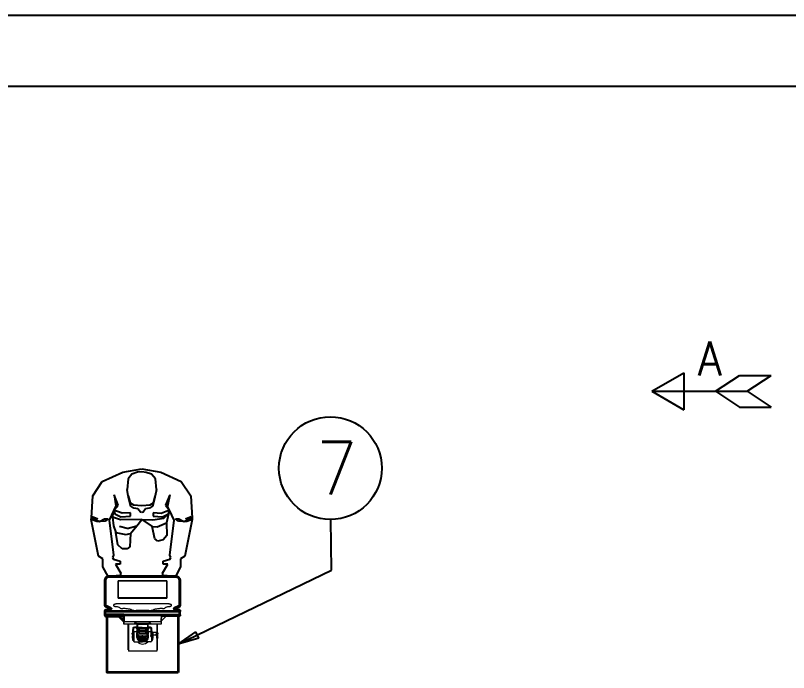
# Model space of a CAD drawing. Extents: x 28911 to 70911, y -59 to 29641.
# Drawn here: x 58914 to 64360, y 25013 to 29641 of the extents above; entities that cross this region are included whole.
import ezdxf
from ezdxf.lldxf.tags import DXFTag

# ---------------------------------------------------------------- set-up
doc = ezdxf.new("R2010")
doc.units = 0
doc.header["$LTSCALE"] = 300
doc.header["$MEASUREMENT"] = 0
for name, color, linetype, lineweight in [('20 CENTERLINE 0.05', 6, 'CENTER', 9), ('22 CONTINUA 0.18', 3, 'Continuous', 18), ('23 CONTINUA 0.35', 4, 'Continuous', 35)]:
    doc.layers.add(name, color=color, linetype=linetype, lineweight=lineweight)
for name, color, linetype in [('6', 3, 'Continuous'), ('CARTIGLIO', 7, 'Continuous'), ('CONTORNO', 3, 'Continuous'), ('QUOTE', 7, 'Continuous')]:
    doc.layers.add(name, color=color, linetype=linetype)
doc.styles.get("Standard").update_dxf_attribs({"font": 'STANDARD'})
tags = doc.linetypes.add('CENTER', pattern=[2, 1.25, -0.25, 0.25, -0.25]).pattern_tags.tags
tags[10:11] = [DXFTag(74, 4), DXFTag(75, 0), DXFTag(340, '0'), DXFTag(46, 1.0), DXFTag(50, 0.0), DXFTag(44, 0.0), DXFTag(45, 0.0)]
tags[8:9] = [DXFTag(74, 4), DXFTag(75, 0), DXFTag(340, '0'), DXFTag(46, 1.0), DXFTag(50, 0.0), DXFTag(44, 0.0), DXFTag(45, 0.0)]
tags[6:7] = [DXFTag(74, 4), DXFTag(75, 0), DXFTag(340, '0'), DXFTag(46, 1.0), DXFTag(50, 0.0), DXFTag(44, 0.0), DXFTag(45, 0.0)]
tags[4:5] = [DXFTag(74, 4), DXFTag(75, 0), DXFTag(340, '0'), DXFTag(46, 1.0), DXFTag(50, 0.0), DXFTag(44, 0.0), DXFTag(45, 0.0)]
doc.dimstyles.new('sc1a50_pollici', dxfattribs={"dimscale": 50, "dimtxt": 3, "dimasz": 3, "dimexe": 0, "dimexo": 0, "dimgap": 1, "dimtad": 1, "dimzin": 12, "dimdsep": 46, "dimtxsty": 'Standard', "dimblk": 'CLOSEDBLANK', "dimcen": 1, "dimclrd": 253, "dimclre": 253, "dimclrt": 2, "dimadec": 0, "dimazin": 3, "dimtfac": 1, "dimtmove": 0, "dimatfit": 1, "dimldrblk": 'CLOSEDBLANK', "dimfxl": 1, "dimtolj": 1, "dimtzin": 0, "dimarcsym": 0})

# ---------------------------------------------------------------- blocks, each defined once
blk = doc.blocks.new('A$C92742446')
at = {"layer": '20 CENTERLINE 0.05'}
for p, q in [((10, 0), (-10, 0)), ((0, 10), (0, -10))]:
    blk.add_line(p, q, dxfattribs=at)
at = {"layer": '22 CONTINUA 0.18'}
for p, q in [((-250, 250), (-250, -147.9)), ((250, 250), (-250, 250)), ((250, -147.9), (250, 250)), ((-102, 8.8), (-102, 90)), ((-102, 90), (-100, 90)), ((-100, 94), (-100, 100)), ((-100, 100), (100, 100)), ((-100, 7.3), (-100, 94)), ((100, 94), (100, 100)), ((100, -91.1), (100, 94)), ((102, 90), (100, 90)), ((102, 90), (102, -90)), ((-107.8, 5), (-107.8, 0.7)), ((-107.7, 5), (-107.7, 7.5)), ((-100.3, 8.8), (-106.8, 8.8)), ((-102, -2.4), (-102, 0.2)), ((-100, -7.5), (-100, 1.2)), ((-99.9, 6.6), (-99.9, 6.6)), ((-99.9, 6.6), (-99.9, 1.6)), ((-71.8, 1.3), (-69.2, 19.8)), ((-71.8, -1.3), (-71.8, 1.3)), ((-69.2, 19.8), (-69.2, 19.8)), ((-64.8, 28.8), (-61.8, 28.8)), ((-64.8, 28.3), (-64.8, 28.8)), ((-64.8, -9.9), (-64.8, 28.3)), ((-61.8, 28.8), (-61.8, 28.3)), ((-60.8, 28.8), (-61.8, 28.8)), ((-61.8, -9.9), (-61.8, 28.3)), ((-60.8, 1.3), (-61.8, 1.3)), ((-61.4, 28.8), (-60.8, 29)), ((-60.8, 31.8), (-60.8, 28.8)), ((-60.8, -3.7), (-60.8, 1.3)), ((-58.8, 33.8), (0, 33.8)), ((-40.5, -6.7), (-40.5, 4.3)), ((-39.5, 3.4), (-39.5, 2.6)), ((-39.5, 2.6), (-39.5, -6.2)), ((-39.5, 0.5), (-39.5, -7.9)), ((-19.5, 25.3), (19.5, 25.3)), ((19.5, 23.4), (-19.5, 23.4)), ((-19.5, 23.4), (-19.5, 23.4)), ((19.5, 22.2), (-19.5, 22.2)), ((-19.5, 22.2), (-19.5, 22.1)), ((19.5, 19.2), (-19.5, 19.2)), ((19.5, 13.7), (-19.5, 13.7)), ((19.5, 5.4), (-19.5, 5.4)), ((19, 9.3), (-19, 9.3)), ((58.8, 33.8), (0, 33.8)), ((19.5, 23.4), (19.5, 23.4)), ((19.5, 22.2), (19.5, 22.1)), ((39.5, 3.3), (39.5, 3.4)), ((39.5, 3.3), (39.5, -3.3)), ((39.5, 3.3), (39.5, -5.7)), ((39.5, 2.3), (39.5, 2.6)), ((39.5, 2.3), (39.5, 0.4)), ((39.5, -0.1), (39.5, 0.5)), ((40.5, 4.3), (40.5, -6.7)), ((60.8, 31.8), (60.8, 28.8)), ((60.8, 29.1), (61.4, 28.8)), ((61.8, 28.8), (60.8, 28.8)), ((61.8, 28.8), (64.8, 28.8)), ((61.8, 28.3), (61.8, 28.8)), ((61.8, -10.1), (61.8, 28.3)), ((64.8, 28.8), (64.8, 28.3)), ((64.8, -9.4), (64.8, 28.3)), ((69.2, 19.8), (71.9, 1.3)), ((71.9, 1.3), (71.9, -1.3)), ((-106.8, -21.5), (-106.8, -20.2)), ((-106.8, -29.2), (-106.8, -21.5)), ((-102.9, -19.7), (-106.3, -19.7)), ((-106.3, -29.7), (-100.6, -29.7)), ((-102, -90), (-102, -29.7)), ((-101.8, -29.7), (-101.7, -30.2)), ((-100, -91.1), (-100, -32.5)), ((-99, -32.9), (-91.3, -32.9)), ((-74, -16.7), (-95.3, -16.7)), ((-94.8, -17.6), (-94.2, -18.2)), ((-94.4, -18.1), (-94.6, -17.8)), ((-93.7, -19.1), (-94.4, -18.1)), ((-90.9, -32.7), (-74, -32.7)), ((-73.8, -16.9), (-73.8, -19.2)), ((-70, -18.2), (-73.8, -18.2)), ((-73.8, -19.2), (-73.8, -32.5)), ((-73.8, -31.2), (-70, -31.2)), ((-69.2, -19.8), (-71.8, -1.3)), ((-69.8, -18.4), (-69.8, -20.3)), ((-65.8, -19.7), (-69.8, -19.7)), ((-69.8, -20.3), (-69.8, -31)), ((-69.8, -29.7), (-65.8, -29.7)), ((-64.8, -4.7), (-65.8, -4.7)), ((-65.8, -4.7), (-65.8, -24.7)), ((-65.8, -24.7), (-65.8, -29.4)), ((-65.8, -29.4), (-65.8, -44.7)), ((-65.8, -44.7), (-64.8, -44.7)), ((-64.8, -44.7), (-64.8, -29.4)), ((-64.8, -44.7), (-61.8, -44.7)), ((-61.8, -3.7), (-60.8, -3.7)), ((-58.8, -4.7), (-61.8, -4.7)), ((-61.8, -52.7), (-61.8, -11.1)), ((-61.8, -54), (-61.8, -52.7)), ((-61.8, -64.1), (-61.8, -54)), ((-58.8, -4.7), (-58.8, -11.1)), ((-58.8, -52.7), (-58.8, -11.1)), ((-58.8, -36.2), (-39.5, -36.2)), ((-58.8, -52.7), (-58.8, -54)), ((-58.8, -64.1), (-58.8, -54)), ((-39.5, -3.3), (-39.5, -10.8)), ((-39.5, -11.6), (-39.5, -4.1)), ((-39.5, -6.3), (-39.5, -6.2)), ((-39.5, -8.5), (-39.5, -7.9)), ((-39.5, -9.8), (-39.3, -8)), ((-39.5, -9.8), (-39.5, -8.8)), ((-39.5, -8.8), (-39.5, -15)), ((-39.5, -16.1), (-39.5, -9.8)), ((-39.5, -11.6), (-39.5, -10.8)), ((-39.5, -16.1), (-39.5, -15)), ((-39.5, -15.9), (-39.5, -20.6)), ((-39.5, -21.9), (-39.5, -20.6)), ((-39.5, -24.1), (-39.5, -27.4)), ((-39.5, -28.8), (-39.5, -25.4)), ((-39.5, -28.8), (-39.5, -27.4)), ((-39.5, -34.4), (-39.5, -32.9)), ((-39.5, -32.9), (-39.5, -35.2)), ((-39.5, -36.6), (-39.5, -34.4)), ((-39.5, -36.6), (-39.5, -35.2)), ((-39.5, -42.1), (-39.5, -43.5)), ((-39.5, -45), (-39.5, -43.5)), ((-39.5, -53), (-39.5, -51.5)), ((-39.5, -51.5), (-39.5, -52.2)), ((-39.5, -53.7), (-39.5, -52.2)), ((-35, -48), (-35, -49.7)), ((19.5, -4.9), (-19.5, -4.9)), ((19.5, -15.9), (-19.5, -15.9)), ((19.5, -27.1), (-19.5, -27.1)), ((19.5, -38.1), (-19.5, -38.1)), ((19.5, -49), (-19.5, -49)), ((35, -28), (35, -29.1)), ((39.5, -0.1), (39.5, -3.3)), ((39.5, -4.1), (39.5, -3.3)), ((39.5, -4.1), (39.5, -8.8)), ((39.5, -9.8), (39.5, -8.8)), ((39.5, -9.8), (39.5, -15.9)), ((39.5, -17.1), (39.5, -15.9)), ((39.5, -17.1), (39.5, -21.9)), ((39.5, -25.4), (39.5, -24.1)), ((39.5, -25.4), (39.5, -28.8)), ((39.5, -34.4), (39.5, -32.9)), ((39.5, -34.4), (39.5, -36.6)), ((39.5, -36.2), (59.3, -36.2)), ((39.5, -43.6), (39.5, -42.1)), ((39.5, -43.6), (39.5, -45)), ((39.5, -53), (39.5, -51.5)), ((39.5, -53), (39.5, -53.7)), ((59.3, -36.2), (60.8, -36.3)), ((61.8, -44.7), (61.8, -10.1)), ((61.8, -44.7), (64.7, -44.7)), ((64.8, -9.4), (64.7, -9.4)), ((64.7, -9.4), (64.7, -10.5)), ((64.7, -10.5), (67.7, -10.5)), ((64.7, -10.5), (64.7, -52.7)), ((64.7, -54), (64.7, -52.7)), ((64.7, -64.1), (64.7, -54)), ((67.7, -5.8), (64.8, -5.8)), ((67.7, -5.8), (67.7, -5.9)), ((67.7, -5.9), (67.7, -10.5)), ((67.7, -10.5), (67.7, -52.7)), ((68.1, -17.7), (67.7, -17.7)), ((67.7, -31.7), (68.1, -31.7)), ((67.7, -52.7), (67.7, -54)), ((67.7, -64.1), (67.7, -54)), ((68.1, -17.7), (68.1, -19.5)), ((68.1, -19.5), (68.1, -29.4)), ((68.1, -29.4), (68.1, -31.7)), ((71.9, -1.3), (69.4, -18.5)), ((72.1, -21.2), (72.1, -27)), ((72.1, -27), (72.1, -28.2)), ((-132.5, -156.1), (-131.2, -108.1)), ((-131.2, -108.1), (-130.9, -95.9)), ((-130.8, -91.1), (-36.7, -91.1)), ((-126.2, -108.1), (126.2, -108.1)), ((-102, -90), (-100, -90)), ((-60, -96.1), (-60, -93.1)), ((-60, -93.1), (60, -93.1)), ((-58, -96.1), (-60, -96.1)), ((-58, -96.1), (-46.4, -96.1)), ((-57.8, -65.1), (-55.8, -65.1)), ((-57.8, -68.1), (-57.8, -65.1)), ((-57.8, -65.1), (-57.8, -68.1)), ((-55.8, -68.1), (-57.8, -68.1)), ((-57, -71.1), (-57, -68.1)), ((-54, -71.1), (-57, -71.1)), ((3, -65.1), (-55.8, -65.1)), ((3, -68.1), (-55.8, -68.1)), ((-37.5, -71.1), (-54, -71.1)), ((-53.6, -96.1), (-54, -108.1)), ((-46, -108.1), (-46.4, -96.1)), ((-43.9, -96.1), (-46.4, -96.1)), ((-43.9, -96.1), (-21.1, -96.1)), ((-40.5, -62.2), (-40.5, -64.1)), ((-39.5, -59.6), (-39.5, -61.1)), ((-39.5, -62.1), (-33.4, -62.1)), ((-38.5, -58.6), (-19.5, -58.6)), ((-37, -89.6), (-37, -71.6)), ((-34, -89.6), (-34, -71.6)), ((-27.5, -90.1), (-33.5, -90.1)), ((-27.5, -93.1), (-27.5, -90.1)), ((-27.5, -90.1), (27.5, -90.1)), ((-18.6, -96.1), (-21.1, -96.1)), ((-19.5, -58.6), (19.5, -58.6)), ((-19.5, -62), (19.5, -62)), ((-18.6, -96.1), (18.6, -96.1)), ((3, -65.1), (61.7, -65.1)), ((3, -68.1), (61.7, -68.1)), ((21.1, -96.1), (18.6, -96.1)), ((19.5, -58.6), (38.5, -58.6)), ((21.1, -96.1), (43.9, -96.1)), ((27.5, -90.1), (27.5, -93.1)), ((33.7, -90.1), (27.5, -90.1)), ((33.8, -62.1), (39.5, -62.1)), ((34, -71.6), (34, -89.8)), ((34.7, -55.7), (35, -55.6)), ((34.9, -55.6), (35, -55.6)), ((35, -56.4), (35.1, -56.2)), ((36.7, -91.1), (130.8, -91.1)), ((37, -71.6), (37, -89.8)), ((54, -71.1), (37.5, -71.1)), ((39.5, -59.6), (39.5, -61.1)), ((40.5, -62.2), (40.5, -64.1)), ((46.4, -96.1), (43.9, -96.1)), ((46.4, -96.1), (46, -108.1)), ((46.4, -96.1), (58, -96.1)), ((54, -108.1), (53.6, -96.1)), ((57, -71.1), (54, -71.1)), ((57, -68.1), (57, -71.1)), ((60, -96.1), (58, -96.1)), ((60, -93.1), (60, -96.1)), ((61.7, -65.1), (63.7, -65.1)), ((63.7, -68.1), (61.7, -68.1)), ((63.7, -65.1), (63.7, -68.1)), ((102, -90), (100, -90)), ((130.9, -95.9), (131.2, -108.1)), ((131.2, -96.8), (132.4, -143.1)), ((132.4, -143.2), (131.2, -96.9)), ((131.2, -108.1), (132.5, -156.1)), ((-263.6, -180.9), (-263.6, -156.6)), ((-263.2, -156.1), (-263.2, -152.9)), ((-263.2, -153.1), (-263.2, -156.1)), ((-263.1, -156.1), (-256.9, -156.1)), ((-136.9, -147.9), (-258.2, -147.9)), ((-258.2, -148.1), (-136.9, -148.1)), ((-256.9, -156.1), (256.9, -156.1)), ((-131.3, -111.4), (-167.3, -147.9)), ((167.8, -147.9), (131.5, -111.1)), ((137.4, -147.9), (258.6, -147.9)), ((258.6, -148.1), (137.4, -148.1)), ((256.9, -156.1), (263.1, -156.1)), ((263.6, -153.1), (263.6, -152.9)), ((263.6, -153.1), (263.6, -176)), ((263.6, -156.6), (263.6, -180.9)), ((-256.9, -181.1), (-263.4, -181.1)), ((-263.2, -181.1), (-263.2, -181.5)), ((-263.2, -183), (-263.2, -181.1)), ((-263.2, -181.5), (-263.2, -187.7)), ((-263.2, -183), (-263.2, -187.7)), ((-259.9, -188.5), (-233, -193)), ((256.9, -181.1), (-256.9, -181.1)), ((-225.7, -198.6), (-249.7, -209.5)), ((-225.7, -203.3), (-249.7, -214.2)), ((-44.8, -187.9), (45.2, -187.9)), ((226.2, -198.6), (250.1, -209.5)), ((226.2, -203.3), (250.1, -214.2)), ((260.4, -188.5), (233.5, -193)), ((263.4, -181.1), (256.9, -181.1)), ((263.6, -181.5), (263.6, -187.7)), ((-263.2, -219.3), (-263.2, -224)), ((-263.2, -238.4), (-263.2, -219.3)), ((-263.2, -224), (-263.2, -243.1)), ((-263.2, -397), (-263.2, -242.5)), ((-263.2, -243.8), (-263.2, -243.1)), ((-263.2, -243.8), (-263.2, -398.3)), ((-174.8, -233.5), (175.2, -233.5)), ((-174.8, -234), (175.2, -234)), ((263.6, -219.3), (263.6, -224)), ((263.6, -224), (263.6, -243.1)), ((263.6, -243.8), (263.6, -243.1)), ((263.6, -243.8), (263.6, -398.3)), ((172.2, -274.7), (-171.8, -274.7)), ((-171.8, -274.7), (-171.8, -396.4)), ((-171.3, -394.5), (-171.3, -274.7)), ((-171.3, -274.7), (-171.3, -275.4)), ((-171.3, -275.4), (171.7, -275.4)), ((-171.3, -396.1), (-171.3, -275.4)), ((171.7, -274.7), (171.7, -275.4)), ((171.7, -275.4), (171.7, -396.1)), ((172.2, -396.4), (172.2, -274.7)), ((172.2, -395.1), (172.2, -274.7)), ((-263.2, -398.3), (-263.2, -397)), ((-233.2, -427.3), (233.6, -427.3)), ((-171.8, -395.1), (-171.3, -395.1)), ((-171.8, -396.4), (172.2, -396.4)), ((-171.3, -394.5), (-171.3, -396.1)), ((171.7, -396.1), (-171.3, -396.1)), ((171.7, -395.1), (172.2, -395.1)), ((172.2, -395.1), (172.2, -396.4))]:
    blk.add_line(p, q, dxfattribs=at)
for points in [[(-106.7, 8.8), (-107.2, 8.8)], [(-100, 7.2), (-100, 7.2)], [(-100, 1.2), (-100, 1.2), (-99.9, 6.6), (-99.9, 6.6)], [(-100, 1), (-100, -7.3)], [(64.8, 4), (64.8, 4.2)], [(-90.7, -32.7), (-90.9, -32.7), (-99, -32.9)], [(-99, -32.9), (-91.3, -32.9), (-91.1, -32.9)], [(-94.4, -18.1), (-94.4, -18.1), (-94.7, -17.8)], [(-39.6, -36.2), (-39.5, -36.2), (-39.5, -35.2), (-39.5, -32.9)], [(-39.4, -2.3), (-39.3, -1.7), (-39.5, -4.1), (-39.5, -8)], [(-39.5, -8.8), (-39.5, -7.9), (-39.5, -3.3), (-39.5, -2.2)], [(-39.5, -8.8), (-39.5, -9.8), (-39.5, -9.8), (-39.5, -8.8)], [(-39.5, -15.9), (-39.5, -14.9)], [(-39.5, -23.8), (-39.5, -24.1)], [(-39.5, -32.9), (-39.5, -34.4), (-39.5, -36.6)], [(-39.5, -45), (-39.5, -43.5), (-39.5, -42.1)], [(-39.5, -53.7), (-39.5, -51.5)], [(-38.2, -50.2), (-36.8, -49.9), (-35, -49.6), (-35, -47.7), (-36.6, -47.3)], [(35, -29.1), (35, -29)], [(35.5, -47.6), (35, -47.7)], [(35, -47.7), (35.5, -47.6)], [(38.4, -50.2), (37.7, -50.1), (38.6, -50.4)], [(39.5, -3.3), (39.5, -3.3)], [(39.5, -3.3), (39.5, -3.3)], [(39.5, -8.8), (39.5, -8.8)], [(39.5, -15.9), (39.5, -15.9)], [(39.5, -36.6), (39.5, -36.2), (59.3, -36.2), (60.8, -36.3)], [(-167.3, -147.9), (-131.3, -111.4), (-131.2, -108.1), (-130.9, -95.9)], [(131.5, -108.1), (131.5, -111.1), (131.5, -111.1), (131.5, -108.1)]]:
    blk.add_lwpolyline(points, dxfattribs=at)
at = {"layer": '22 CONTINUA 0.18', "flags": 128}
for points in [[(-100.6, 0.8), (-100.6, 0.8), (-100.6, 0.7), (-100.5, 0.7), (-100.5, 0.7), (-100.5, 0.7), (-100.5, 0.8), (-100.5, 0.8)], [(-39.5, -4.1), (-39.3, -1.7), (-38.9, 0)], [(38.9, 0.1), (39.3, -1.7), (39.5, -4.1)], [(-101.6, -30.4), (-101.6, -30.3), (-101.7, -30.2)], [(-19.5, -52.5), (-22.2, -52.5), (-24.9, -52.5), (-27.4, -52.6), (-29.8, -52.7), (-31.9, -52.9), (-33.9, -53), (-35.5, -53.2), (-36.8, -53.4), (-37.7, -53.6), (-38, -53.7)], [(-37.9, -50.1), (-37.7, -50.1), (-36.8, -49.9), (-35.5, -49.7), (-33.9, -49.5), (-31.9, -49.4), (-29.8, -49.2), (-27.4, -49.1), (-24.9, -49.1), (-22.2, -49), (-19.5, -49)], [(-19.5, -41.6), (-22.2, -41.6), (-24.9, -41.7), (-27.4, -41.9), (-29.8, -42.1), (-31.9, -42.3), (-33.9, -42.6), (-35.5, -43), (-36.8, -43.3), (-37.6, -43.7)], [(-36, -47.5), (-35.5, -47.6), (-35.1, -47.7)], [(37.4, -43.6), (36.8, -43.3), (35.5, -43), (33.9, -42.6), (31.9, -42.3), (29.8, -42.1), (27.4, -41.9), (24.9, -41.7), (22.2, -41.6), (19.5, -41.6)], [(19.5, -49), (22.2, -49), (24.9, -49.1), (27.4, -49.1), (29.8, -49.2), (31.9, -49.4), (33.9, -49.5), (35.5, -49.7), (36.8, -49.9), (37.7, -50.1), (38.1, -50.2)], [(38.3, -53.8), (37.7, -53.6), (36.8, -53.4), (35.5, -53.2), (33.9, -53), (31.9, -52.9), (29.8, -52.7), (27.4, -52.6), (24.9, -52.5), (22.2, -52.5), (19.5, -52.5)], [(35, -47.7), (35.5, -47.6), (36.4, -47.4)], [(39.1, -7.1), (39.3, -7.9), (39.5, -9.8)], [(131, -95.6), (131, -95.9), (131.2, -96.8)], [(131, -95.7), (131, -96), (131.2, -96.9)], [(-233, -193), (-230.6, -193.5), (-228.5, -194.1), (-226.6, -194.7), (-225, -195.5), (-223.7, -196.3), (-222.7, -197.1), (-222, -198), (-221.8, -198.9), (-221.9, -199.9), (-222.3, -200.8), (-223.1, -201.7), (-224.3, -202.5), (-225.7, -203.3)], [(-187.1, -214.4), (-189.9, -214.9), (-192.7, -215.5), (-195.2, -216.2), (-197.4, -217.1), (-199.4, -217.9), (-201.1, -218.9), (-202.5, -219.9), (-203.6, -220.9), (-204.3, -222), (-204.7, -223.1), (-204.7, -224.3), (-204.4, -225.4), (-203.7, -226.5), (-202.7, -227.5), (-201.3, -228.5), (-199.7, -229.5), (-197.7, -230.4), (-195.5, -231.2), (-193, -231.9), (-190.3, -232.5), (-187.4, -233.1), (-184.4, -233.5), (-181.2, -233.8), (-178, -234), (-174.8, -234)], [(-187.1, -214.4), (-182.8, -213.7), (-178.8, -212.9), (-174.9, -211.9), (-171.3, -210.9), (-167.9, -209.8), (-164.8, -208.5), (-162, -207.2), (-159.5, -205.9), (-157.4, -204.4)], [(-139.3, -200.5), (-142.1, -200.6), (-144.8, -200.8), (-147.5, -201.1), (-150, -201.6), (-152.2, -202.1), (-154.3, -202.8), (-156, -203.6), (-157.4, -204.4)], [(-139.3, -200.5), (-133.4, -200.4), (-127.5, -200.3), (-121.6, -199.9), (-115.9, -199.5), (-110.2, -199), (-104.6, -198.3), (-99.2, -197.5), (-93.9, -196.6), (-88.8, -195.6), (-83.9, -194.4), (-79.2, -193.2), (-74.8, -191.9)], [(75.2, -191.9), (79.7, -193.2), (84.4, -194.4), (89.3, -195.6), (94.4, -196.6), (99.7, -197.5), (105.1, -198.3), (110.7, -199), (116.3, -199.5), (122.1, -199.9), (128, -200.3), (133.8, -200.4), (139.7, -200.5)], [(157.8, -204.4), (156.4, -203.6), (154.7, -202.8), (152.7, -202.1), (150.5, -201.6), (148, -201.1), (145.3, -200.8), (142.6, -200.6), (139.7, -200.5)], [(157.8, -204.4), (160, -205.9), (162.5, -207.2), (165.3, -208.5), (168.4, -209.8), (171.8, -210.9), (175.4, -211.9), (179.3, -212.9), (183.3, -213.7), (187.5, -214.4)], [(175.2, -234), (178.5, -234), (181.7, -233.8), (184.9, -233.5), (187.9, -233.1), (190.8, -232.5), (193.5, -231.9), (195.9, -231.2), (198.2, -230.4), (200.1, -229.5), (201.8, -228.5), (203.2, -227.5), (204.2, -226.5), (204.9, -225.4), (205.2, -224.3), (205.2, -223.1), (204.8, -222), (204.1, -220.9), (203, -219.9), (201.6, -218.9), (199.9, -217.9), (197.9, -217.1), (195.7, -216.2), (193.1, -215.5), (190.4, -214.9), (187.5, -214.4)], [(233.5, -193), (231.1, -193.5), (229, -194.1), (227.1, -194.7), (225.5, -195.5), (224.1, -196.3), (223.2, -197.1), (222.5, -198), (222.2, -198.9), (222.3, -199.9), (222.8, -200.8), (223.6, -201.7), (224.7, -202.5), (226.2, -203.3)], [(263.6, -176), (263.6, -176.9), (263.6, -177.8), (263.6, -178.6), (263.6, -179.4), (263.6, -180.1), (263.6, -180.7), (263.6, -181.2), (263.6, -181.5)], [(-263.2, -242.5), (-263.2, -241.8), (-263.2, -241.1), (-263.2, -240.5), (-263.2, -240), (-263.2, -239.5), (-263.2, -239), (-263.2, -238.7), (-263.2, -238.4)], [(-204.8, -223.5), (-204.7, -223.7), (-204.4, -224.8), (-203.7, -225.9), (-202.7, -227), (-201.3, -228), (-199.7, -228.9), (-197.7, -229.8), (-195.5, -230.6), (-193, -231.4), (-190.3, -232), (-187.4, -232.5), (-184.4, -232.9), (-181.2, -233.2), (-178, -233.4), (-174.8, -233.5)], [(175.2, -233.5), (178.5, -233.4), (181.7, -233.2), (184.9, -232.9), (187.9, -232.5), (190.8, -232), (193.5, -231.4), (195.9, -230.6), (198.2, -229.8), (200.1, -228.9), (201.8, -228), (203.2, -227), (204.2, -225.9), (204.9, -224.8), (205.2, -223.7), (205.2, -223.5)]]:
    blk.add_lwpolyline(points, dxfattribs=at)
at = {"layer": '22 CONTINUA 0.18'}
for points in [[(-99.9, 6.7, -0.066959), (-99.9, 6.6), (-99.9, 1)], [(-25.1, 18.3, 0.339167), (-39.5, 0.5), (-39.5, -0.1, -0.337996), (-25.1, 17.8)], [(25.2, 17.8, -0.338206), (39.5, -0.1), (39.5, 0.5, 0.337021), (25.1, 18.4)], [(-102.9, -19.7), (-106.8, -19.7), (-106.8, -20.2, -0.414214), (-106.3, -19.7), (-102.7, -19.7)], [(-36.7, -39.8, -0.06047), (-20, -38.1), (20, -38.1, -0.062335), (36.6, -39.8)], [(-131.2, -108.1), (-132.5, -156.1), (256.9, -156.1), (263.6, -156.1), (263.6, -156.6, 0.414214), (263.1, -156.1), (256.9, -156.1), (-256.9, -156.1), (-263.1, -156.1, 0.414214), (-263.6, -156.6), (-263.6, -180.9), (-263.5, -181.1, -0.307883), (-263.6, -180.9), (-263.6, -156.1), (-263.2, -156.1), (-263.2, -152.9, -0.414214), (-258.2, -147.9), (-167.3, -147.9)], [(-38.5, -62.1, -0.419432), (-39.5, -61.1), (-39.5, -59.6, -0.414218), (-38.5, -58.6), (-35, -58.6)], [(-35, -56.8, 0.158021), (-35.4, -55.6, -0.017192), (-37.2, -55.3)], [(35, -58.6), (38.5, -58.6, -0.414209), (39.5, -59.6), (39.5, -61.1, -0.414218), (38.5, -62.1), (33.8, -62.1)], [(34.9, -55.6), (34.9, -55.6), (35.5, -55.4, 0.189112), (35, -56.8)], [(38.5, -62.1, 0.417226), (39.5, -61.1), (39.5, -59.6, 0.414209), (38.5, -58.6), (35, -58.6)]]:
    blk.add_lwpolyline(points, format="xyb", dxfattribs=at)
blk.add_lwpolyline([(-34, -89.6, 0.414207), (-33.5, -90.1), (-27.5, -90.1), (27.5, -90.1), (34, -90.1), (34, -89.8, -0.414214), (33.7, -90.1), (27.5, -90.1), (-27.5, -90.1), (-34, -90.1)], format="xyb", close=True, dxfattribs=at)
for centre, radius, start, end in [((-100.3, 8.2), 0.152, 1.4905, 29.0195), ((-100, 6.6), 0.149, 1.4155, 29.1691), ((-58.8, 31.8), 2, 90, 180), ((-19.5, 4.3), 21, 90, 180), ((-19.5, 3.4), 20, 89.867, 179.8896), ((-19.5, 3.3), 20, 89.8901, 179.8665), ((-19.7, 2.4), 19.8, 89.2946, 179.4033), ((-19.7, 2), 19.8, 89.418, 179.2798), ((-20.7, 0), 18.8, 104.0538, 178.7018), ((-20.5, -0.6), 19, 103.7347, 178.4597), ((0, -1.2), 50.3, 44.0483, 135.9517), ((19.5, 4.3), 21, 360, 90), ((19.5, 3.4), 20, 0.1336, 90.11), ((19.5, 3.3), 20, 0.1105, 90.1331), ((19.7, 2.3), 19.8, 0.7202, 90.5822), ((19.7, 2.1), 19.8, 0.5968, 90.7056), ((20.5, 0), 19, 1.5411, 76.3008), ((20.7, -0.5), 18.8, 1.2957, 75.8279), ((58.8, 31.8), 2, 0, 90), ((-106.3, -20.2), 0.5, 90, 180), ((-106.3, -29.2), 0.5, 180, 270), ((-74, -16.9), 0.2, 0, 90), ((-74, -32.5), 0.2, 270, 0), ((-70, -18.4), 0.2, 0, 90), ((-70, -31), 0.2, 270, 360), ((-19.5, -6.7), 21, 180, 197.7532), ((-21.5, -107.6), 69.5, 88.3737, 102.1144), ((-21.3, -76.1), 45.7, 87.7447, 108.3493), ((-20.4, -83.8), 56.7, 89.1275, 102.6123), ((20.4, -82.4), 55.3, 76.4401, 90.9824), ((20.7, -81), 50.5, 73.2764, 91.381), ((21.6, -105.6), 67.5, 77.323, 91.7552), ((19.5, -6.7), 21, 342.242, 360), ((65.6, -24.7), 7.45, 28.0059, 69.9053), ((65.6, -24.7), 7.45, 290.0947, 331.9941), ((-57.8, -64.1), 4, 180, 270), ((-57.8, -64.1), 1, 180, 270), ((-41.5, -64.1), 1, 320.3162, 0), ((-38.5, -59.6), 1, 90, 180), ((-38.5, -61.1), 1, 180, 270), ((-37.5, -71.6), 3.5, 0, 90), ((-37.5, -71.6), 0.5, 0, 90), ((-37, -56.8), 2, 0.0949, 90.0948), ((-33.5, -89.6), 3.5, 180, 270), ((-32.3, -29.6), 26.1, 259.7609, 263.2199), ((-33.5, -89.6), 0.5, 180, 270), ((33.7, -89.8), 0.274, 270, 0), ((33.7, -89.8), 3.27, 270, 0), ((37.5, -71.6), 3.5, 90, 180), ((37, -56.8), 2, 89.908, 179.9075), ((33.9, -40.8), 14.9, 275.621, 286.1772), ((37.5, -71.6), 0.5, 90, 180), ((38.5, -59.6), 1, 0, 90), ((38.5, -61.1), 1, 270, 0), ((41.5, -64.1), 1, 180, 219.6838), ((63.7, -64.1), 1, 270, 0), ((63.7, -64.1), 4, 270, 0), ((-263.1, -156.6), 0.5, 90, 180), ((-258.2, -152.9), 5, 89.9908, 179.9908), ((-258.2, -153.1), 5, 89.9908, 179.9908), ((-136.9, -142.9), 5, 269.9931, 341.1535), ((-136.9, -143.1), 5, 269.9931, 341.0265), ((137.4, -142.9), 5, 181.5484, 270.0088), ((137.4, -143.1), 5, 181.5484, 270.0088), ((258.6, -152.9), 5, 0.0092, 90.0092), ((258.6, -153.1), 5, 0.0092, 90.0092), ((263.1, -156.6), 0.5, 0, 90), ((-263.4, -180.9), 0.2, 180, 270), ((-257.5, -172.9), 15.8, 249.1362, 261.215), ((-236.9, -241.5), 34.4, 111.7429, 139.7606), ((-236.9, -246.2), 34.4, 111.7429, 139.7606), ((-229.5, -189.6), 9.71, 292.624, 311.9661), ((-46.2, -291), 103.1, 89.1878, 106.0667), ((46.7, -291), 103.1, 73.9333, 90.8122), ((229.9, -189.6), 9.71, 228.0339, 247.376), ((237.4, -241.5), 34.4, 40.2393, 68.257), ((237.4, -246.2), 34.4, 40.2393, 68.257), ((258, -172.9), 15.8, 278.7849, 290.8638), ((263.4, -180.9), 0.2, 270, 0), ((-233.7, -397.8), 29.5, 181.0102, 270.9758), ((234.1, -397.8), 29.5, 269.0242, 358.9898)]:
    blk.add_arc(centre, radius, start, end, dxfattribs=at)
for points, knots in [([(-106.7, 8.8), (-106.8, 8.8), (-107, 8.7), (-107.4, 8.5), (-107.6, 8.2), (-107.7, 7.9), (-107.7, 7.7)], [0, 0, 0, 0, 0.2546287, 0.5128961, 0.7652395, 1, 1, 1, 1]), ([(-107.7, 0.7), (-107.7, -1.2), (-107.8, -6.2), (-107, -13.1), (-105.8, -17.8), (-105.3, -19.7)], [0, 0, 0, 0, 0.25158, 0.69646, 1, 1, 1, 1]), ([(-93.9, -19.1), (-95.1, -17), (-97.6, -12.8), (-100.4, -6.8), (-102.6, -1.1), (-103.5, 2.4), (-103.9, 4.1)], [0, 0, 0, 0, 0.250226, 0.500611, 0.750122, 1, 1, 1, 1]), ([(-103.7, 4.4), (-103.7, 4.4), (-103.7, 4.2), (-103.7, 4.1), (-103.7, 4)], [0, 0, 0, 0, 0.214077, 1, 1, 1, 1]), ([(-103.7, 4), (-103.3, 2.3), (-102.5, -1), (-100.4, -6.4), (-97.8, -12.1), (-95.5, -16.1), (-94.4, -18.1)], [0, 0, 0, 0, 0.249934, 0.499405, 0.74983, 1, 1, 1, 1]), ([(-102.5, -0.3), (-102.3, -0.1), (-101.7, 0.4), (-101, 0.6), (-100.5, 0.8)], [0, 0, 0, 0, 0.412618, 1, 1, 1, 1]), ([(-100.5, 0.8), (-100.4, 0.8), (-100.3, 0.9), (-100.1, 1.1), (-99.9, 1.3), (-99.9, 1.5), (-99.9, 1.6)], [0, 0, 0, 0, 0.23983, 0.499642, 0.712383, 1, 1, 1, 1]), ([(-100.3, 8.4), (-100.3, 8.5), (-100.4, 8.7), (-100.4, 8.8), (-100.4, 8.8)], [0, 0, 0, 0, 0.596148, 1, 1, 1, 1]), ([(-99.9, 6.7), (-99.9, 6.9), (-100, 7.5), (-100.1, 8), (-100.1, 8.3)], [0, 0, 0, 0, 0.452481, 1, 1, 1, 1]), ([(-100.1, 8.2), (-100.1, 7.9), (-100, 7.4), (-99.9, 6.9), (-99.9, 6.6)], [0, 0, 0, 0, 0.5599982, 1, 1, 1, 1]), ([(-69.2, 19.8), (-68.8, 20.9), (-68.2, 23.2), (-66.5, 25.6), (-65.2, 26.6), (-64.8, 26.9)], [0, 0, 0, 0, 0.412136, 0.822387, 1, 1, 1, 1]), ([(-37.9, 3.3), (-38, 3.1), (-38.4, 2.3), (-39, 0.8), (-39.4, -1.2), (-39.5, -2.6), (-39.5, -3.3)], [0, 0, 0, 0, 0.071773, 0.390866, 0.70926, 1, 1, 1, 1]), ([(-19.5, 5.4), (-19.9, 5.4), (-21.2, 5.4), (-23.3, 5.2), (-25.8, 4.7), (-28.1, 4.1), (-30.3, 3.2), (-32.4, 2.2), (-34.2, 0.9), (-35.8, -0.5), (-37.2, -2), (-38.2, -3.7), (-39, -5.3), (-39.2, -6.4), (-39.3, -6.9)], [0, 0, 0, 0, 0.046723, 0.13491, 0.223173, 0.311492, 0.39988, 0.488337, 0.576842, 0.665311, 0.753619, 0.841593, 0.92905, 1, 1, 1, 1]), ([(-19.5, 13.7), (-19.9, 13.7), (-21.2, 13.7), (-23.4, 13.4), (-25.8, 12.9), (-28.1, 12.1), (-30.3, 11), (-32.4, 9.8), (-34.2, 8.3), (-35.8, 6.6), (-37.1, 4.9), (-37.7, 3.8), (-37.9, 3.3)], [0, 0, 0, 0, 0.057323, 0.164795, 0.272337, 0.37989, 0.487441, 0.594968, 0.702435, 0.8098, 0.917009, 1, 1, 1, 1]), ([(-19, 9.3), (-20, 9.3), (-22.1, 9.2), (-25.2, 8.4), (-27.9, 7.1), (-30.4, 5.5), (-32.4, 3.5), (-33.2, 2), (-33.7, 1.2)], [0, 0, 0, 0, 0.168745, 0.337481, 0.506314, 0.674667, 0.842897, 1, 1, 1, 1]), ([(-19.5, 19.2), (-19.9, 19.2), (-21.2, 19.1), (-23.2, 18.9), (-24.6, 18.5), (-25.2, 18.4)], [0, 0, 0, 0, 0.233282, 0.66824, 1, 1, 1, 1]), ([(33.7, 1.2), (33.2, 2), (32.4, 3.5), (30.4, 5.5), (27.9, 7.1), (25.2, 8.4), (22.1, 9.2), (20, 9.3), (19, 9.3)], [0, 0, 0, 0, 0.1565151, 0.3248011, 0.4930554, 0.6617942, 0.8308912, 1, 1, 1, 1]), ([(25, 18.4), (24.8, 18.5), (23.8, 18.8), (21.9, 19.1), (20.3, 19.1), (19.5, 19.2)], [0, 0, 0, 0, 0.12109, 0.571793, 1, 1, 1, 1]), ([(38.7, 1.3), (38.6, 1.6), (38.4, 2.5), (37.6, 4.1), (36.4, 5.9), (34.9, 7.6), (33.1, 9.2), (31.2, 10.6), (29.1, 11.7), (26.8, 12.6), (24.4, 13.2), (21.9, 13.6), (20.3, 13.7), (19.5, 13.7)], [0, 0, 0, 0, 0.0359314, 0.1322292, 0.228684, 0.3253255, 0.4221517, 0.5191386, 0.6162523, 0.7134593, 0.8107315, 0.9080491, 1, 1, 1, 1]), ([(39, -5.7), (38.9, -5.3), (38.5, -4.2), (37.6, -2.6), (36.4, -1.1), (34.9, 0.4), (33.1, 1.7), (31.2, 2.8), (29, 3.8), (26.7, 4.5), (24.3, 5), (21.9, 5.4), (20.3, 5.4), (19.5, 5.4)], [0, 0, 0, 0, 0.076862, 0.16828, 0.260269, 0.352818, 0.445794, 0.539038, 0.632414, 0.725827, 0.819232, 0.912621, 1, 1, 1, 1]), ([(39.5, -3.3), (39.5, -2.9), (39.5, -1.8), (39.2, -0.2), (38.9, 0.9), (38.7, 1.3)], [0, 0, 0, 0, 0.250792, 0.711322, 1, 1, 1, 1]), ([(64.8, 26.9), (65.2, 26.6), (66.6, 25.6), (68.3, 23.2), (68.9, 20.9), (69.2, 19.8)], [0, 0, 0, 0, 0.185428, 0.592422, 1, 1, 1, 1]), ([(-102.9, -19.7), (-102.9, -19.7), (-102.8, -19.6), (-102.5, -19.9), (-102.1, -20.5), (-101.9, -21.1), (-101.8, -21.2)], [0, 0, 0, 0, 0.02284, 0.432269, 0.857487, 1, 1, 1, 1]), ([(-101.8, -21.2), (-101.6, -21.6), (-101.3, -22.6), (-100.7, -24.3), (-100.3, -26.1), (-100.1, -27.7), (-100.1, -28.8), (-100.3, -29.6), (-100.5, -29.6), (-100.6, -29.7)], [0, 0, 0, 0, 0.1543738, 0.3088293, 0.4602847, 0.6036843, 0.7391187, 0.8712758, 1, 1, 1, 1]), ([(-101.6, -30.4), (-101.3, -30.9), (-100.9, -31.7), (-100, -32.7), (-99.4, -32.8), (-99, -32.9)], [0, 0, 0, 0, 0.33246, 0.612694, 1, 1, 1, 1]), ([(-91.3, -32.9), (-91.3, -32.9), (-91, -33), (-90.6, -32.8), (-90.4, -32.3), (-90.4, -32.1)], [0, 0, 0, 0, 0.104703, 0.670697, 1, 1, 1, 1]), ([(-90, -31.9), (-90.1, -32.1), (-90.2, -32.5), (-90.4, -32.5), (-90.6, -32.6)], [0, 0, 0, 0, 0.497159, 1, 1, 1, 1]), ([(-90.6, -32.6), (-90.5, -32.6), (-90.3, -32.5), (-90.3, -32.2), (-90.2, -32)], [0, 0, 0, 0, 0.333715, 1, 1, 1, 1]), ([(-19.5, -4.9), (-19.9, -4.9), (-21.2, -4.9), (-23.3, -5), (-25.8, -5.4), (-28.1, -5.9), (-30.3, -6.5), (-32.3, -7.3), (-34.2, -8.3), (-35.8, -9.4), (-37.2, -10.6), (-38.2, -11.9), (-39, -13.3), (-39.4, -14.6), (-39.5, -15.5), (-39.5, -15.9)], [0, 0, 0, 0, 0.04269, 0.123665, 0.204723, 0.285874, 0.367166, 0.44865, 0.530367, 0.612326, 0.69444, 0.776307, 0.857284, 0.936663, 1, 1, 1, 1]), ([(-39.3, -6.9), (-39.3, -7), (-39.5, -7.6), (-39.5, -8.2), (-39.5, -8.8)], [0, 0, 0, 0, 0.173995, 1, 1, 1, 1]), ([(-19.5, -15.9), (-19.9, -15.9), (-21.2, -15.9), (-23.3, -16), (-25.7, -16.3), (-28, -16.6), (-30.2, -17.1), (-32.3, -17.7), (-34.1, -18.4), (-35.7, -19.1), (-37.1, -20), (-38.2, -21), (-39, -22), (-39.4, -23.1), (-39.5, -23.7), (-39.5, -24.1)], [0, 0, 0, 0, 0.042615, 0.123644, 0.204756, 0.28597, 0.367355, 0.448999, 0.531017, 0.613556, 0.696767, 0.78065, 0.864045, 0.93472, 1, 1, 1, 1]), ([(-39.5, -21.9), (-39.5, -22.1), (-39.5, -22.5), (-39.4, -22.9), (-39.4, -23.1)], [0, 0, 0, 0, 0.680063, 1, 1, 1, 1]), ([(-33, -28.5), (-33.3, -28.6), (-34.3, -28.8), (-35.6, -29.3), (-37, -29.8), (-38.1, -30.5), (-38.8, -31.2), (-39.3, -31.9), (-39.5, -32.5), (-39.5, -32.9), (-39.5, -32.9)], [0, 0, 0, 0, 0.085825, 0.246718, 0.409496, 0.575351, 0.727122, 0.857466, 0.976815, 1, 1, 1, 1]), ([(-39.5, -28.8), (-39.5, -29), (-39.5, -29.6), (-39.2, -30.4), (-38.9, -30.9), (-38.7, -31.1)], [0, 0, 0, 0, 0.273485, 0.717541, 1, 1, 1, 1]), ([(-39.5, -36.6), (-39.5, -36.8), (-39.4, -37.3), (-39.1, -38), (-38.5, -38.7), (-37.7, -39.3), (-37, -39.6), (-36.7, -39.8)], [0, 0, 0, 0, 0.141374, 0.34086, 0.552692, 0.796183, 1, 1, 1, 1]), ([(-36.3, -39.7), (-36.5, -39.7), (-37.1, -39.9), (-37.9, -40.2), (-38.7, -40.6), (-39.2, -41.2), (-39.5, -41.7), (-39.5, -42), (-39.5, -42.1)], [0, 0, 0, 0, 0.08498, 0.339778, 0.60613, 0.775877, 0.925029, 1, 1, 1, 1]), ([(-39.5, -45), (-39.5, -45.2), (-39.4, -45.7), (-39, -46.2), (-38.5, -46.6), (-37.7, -47), (-37, -47.3), (-36.4, -47.4), (-36.3, -47.4)], [0, 0, 0, 0, 0.138748, 0.288355, 0.459643, 0.689231, 0.936213, 1, 1, 1, 1]), ([(-38.2, -50.2), (-38.3, -50.2), (-38.6, -50.3), (-38.9, -50.5), (-39.2, -50.7), (-39.5, -51.2), (-39.5, -51.4), (-39.5, -51.5)], [0, 0, 0, 0, 0.174049, 0.463719, 0.718539, 0.913509, 1, 1, 1, 1]), ([(-39.5, -53.7), (-39.5, -53.9), (-39.4, -54.3), (-39.1, -54.7), (-38.7, -54.9), (-38.4, -55), (-38, -55.1), (-37.9, -55.2)], [0, 0, 0, 0, 0.169537, 0.32627, 0.507633, 0.771825, 1, 1, 1, 1]), ([(39.5, -15.9), (39.5, -15.6), (39.5, -14.9), (39.2, -13.7), (38.5, -12.3), (37.6, -11), (36.4, -9.8), (34.9, -8.7), (33.1, -7.7), (31.2, -6.8), (29, -6.1), (26.7, -5.5), (24.3, -5.1), (21.9, -4.9), (20.3, -4.9), (19.5, -4.9)], [0, 0, 0, 0, 0.043858, 0.120367, 0.197292, 0.275578, 0.355431, 0.436414, 0.517926, 0.599506, 0.680958, 0.762254, 0.843414, 0.924477, 1, 1, 1, 1]), ([(39.5, -24.1), (39.5, -23.8), (39.5, -23.3), (39.1, -22.3), (38.5, -21.3), (37.6, -20.4), (36.4, -19.5), (34.9, -18.7), (33.1, -18), (31.2, -17.4), (29, -16.8), (26.7, -16.4), (24.3, -16.1), (21.9, -16), (20.3, -15.9), (19.5, -15.9)], [0, 0, 0, 0, 0.044298, 0.116224, 0.189633, 0.26719, 0.348576, 0.43159, 0.514427, 0.596744, 0.678606, 0.760133, 0.841432, 0.922587, 1, 1, 1, 1]), ([(39.5, -32.9), (39.5, -32.7), (39.4, -32.2), (39.1, -31.5), (38.5, -30.8), (37.6, -30.2), (36.4, -29.6), (35.1, -29.1), (34.1, -28.8), (33.8, -28.7)], [0, 0, 0, 0, 0.0943231, 0.2274175, 0.3687499, 0.5312043, 0.7099394, 0.8886709, 1, 1, 1, 1]), ([(34.9, -18.8), (34.9, -18.4), (34.9, -18), (34.7, -17.7), (34.7, -17.7)], [0, 0, 0, 0, 0.999967, 1, 1, 1, 1]), ([(35, -28), (35, -27.6), (35, -27.2), (34.7, -26.8), (34.7, -26.8)], [0, 0, 0, 0, 0.999978, 1, 1, 1, 1]), ([(35, -37.1), (35, -36.8), (35, -36.5), (34.7, -36.3), (34.7, -36.3)], [0, 0, 0, 0, 0.9999782, 1, 1, 1, 1]), ([(35, -46.4), (35, -46.3), (35, -46.1), (34.7, -46), (34.7, -46)], [0, 0, 0, 0, 0.999978, 1, 1, 1, 1]), ([(35, -37.1), (35, -37.8), (35, -38.6), (35, -39.4), (35, -39.4)], [0, 0, 0, 0, 0.926287, 1, 1, 1, 1]), ([(35, -46.4), (35, -47.2), (35, -48.3), (35, -49.3), (35, -49.7)], [0, 0, 0, 0, 0.6965695, 1, 1, 1, 1]), ([(36.7, -39.8), (36.8, -39.8), (37.3, -39.5), (38, -39), (38.8, -38.4), (39.3, -37.6), (39.5, -37), (39.5, -36.7), (39.5, -36.6)], [0, 0, 0, 0, 0.0482318, 0.3155546, 0.5601784, 0.7702646, 0.9626304, 1, 1, 1, 1]), ([(39.5, -42.1), (39.5, -41.9), (39.4, -41.5), (39, -41), (38.5, -40.5), (37.8, -40.2), (37.1, -39.9), (36.7, -39.8)], [0, 0, 0, 0, 0.1515617, 0.3149861, 0.5020935, 0.7528853, 1, 1, 1, 1]), ([(36.8, -47.3), (36.8, -47.3), (37.2, -47.2), (37.9, -46.9), (38.7, -46.5), (39.2, -46), (39.5, -45.5), (39.5, -45.1), (39.5, -45)], [0, 0, 0, 0, 0.003074, 0.28068, 0.570874, 0.755815, 0.918318, 1, 1, 1, 1]), ([(39.5, -51.5), (39.5, -51.3), (39.4, -50.9), (39.1, -50.6), (38.8, -50.4), (38.6, -50.3), (38.5, -50.3)], [0, 0, 0, 0, 0.251768, 0.484522, 0.753853, 1, 1, 1, 1]), ([(38.5, -55), (38.6, -54.9), (38.9, -54.8), (39.2, -54.5), (39.5, -54.1), (39.5, -53.8), (39.5, -53.7)], [0, 0, 0, 0, 0.33654, 0.651791, 0.892997, 1, 1, 1, 1]), ([(38.7, -31.1), (38.8, -31), (39.1, -30.6), (39.4, -29.8), (39.5, -29.2), (39.5, -28.8)], [0, 0, 0, 0, 0.162258, 0.597751, 1, 1, 1, 1]), ([(39.5, -8.8), (39.5, -8.4), (39.5, -7.5), (39.3, -6.5), (39.1, -5.8), (39, -5.7)], [0, 0, 0, 0, 0.323782, 0.908906, 1, 1, 1, 1]), ([(39.4, -23.1), (39.4, -23.1), (39.5, -22.7), (39.5, -22.3), (39.5, -21.9)], [0, 0, 0, 0, 0.087328, 1, 1, 1, 1]), ([(-126.2, -108.1), (-127, -108.1), (-128.4, -108.1), (-130.1, -108.1), (-131.1, -108.1), (-131.2, -108.1), (-131.2, -108.1)], [0, 0, 0, 0, 0.270293, 0.562418, 0.789704, 1, 1, 1, 1]), ([(-130.9, -95.9), (-130.9, -95.2), (-130.9, -93.8), (-130.8, -92.2), (-130.8, -91.2), (-130.8, -91.1), (-130.8, -91.1)], [0, 0, 0, 0, 0.270633, 0.562398, 0.789441, 1, 1, 1, 1]), ([(-40.5, -62.2), (-40.4, -62.1), (-40.2, -62.1), (-38.8, -62.1), (-36.3, -62.1), (-32.9, -62.1), (-28.7, -62), (-24.1, -62), (-21, -62), (-19.5, -62)], [0, 0, 0, 0, 0.131017, 0.27053, 0.415796, 0.563272, 0.715889, 0.862541, 1, 1, 1, 1]), ([(-37.9, -55.2), (-37.7, -55.2), (-37.5, -55.3), (-37.2, -55.3), (-37.1, -55.3)], [0, 0, 0, 0, 0.714889, 1, 1, 1, 1]), ([(-35, -56.8), (-35, -57.1), (-35, -57.7), (-35, -58.3), (-35, -58.6)], [0, 0, 0, 0, 0.557628, 1, 1, 1, 1]), ([(19.5, -62), (20.9, -62), (23.9, -62), (28.3, -62), (32.4, -62.1), (35.9, -62.1), (38.6, -62.1), (40.2, -62.1), (40.4, -62.1), (40.5, -62.2)], [0, 0, 0, 0, 0.131014, 0.270526, 0.415791, 0.563267, 0.715885, 0.862538, 1, 1, 1, 1]), ([(35, -55.9), (35, -55.9), (35, -55.8), (34.7, -55.7), (34.7, -55.7)], [0, 0, 0, 0, 0.999978, 1, 1, 1, 1]), ([(35, -55.9), (35, -56.4), (35, -57.3), (35, -58.2), (35, -58.6)], [0, 0, 0, 0, 0.557243, 1, 1, 1, 1]), ([(131.2, -108.1), (131.2, -108.1), (131, -108.1), (129.6, -108.1), (127.9, -108.1), (126.8, -108.1), (126.2, -108.1)], [0, 0, 0, 0, 0.270293, 0.562418, 0.789704, 1, 1, 1, 1]), ([(130.8, -91.1), (130.8, -91.2), (130.8, -91.3), (130.8, -92.6), (130.9, -94.3), (130.9, -95.4), (130.9, -95.9)], [0, 0, 0, 0, 0.27055, 0.56229, 0.789373, 1, 1, 1, 1])]:
    blk.add_open_spline(points, degree=3, knots=knots, dxfattribs=at)
blk.add_open_spline([(60.8, -36.3), (60.9, -36.3), (61.1, -36.4), (61.5, -36.4), (61.7, -36.5), (61.7, -36.6), (61.8, -36.6)], degree=3, dxfattribs=at)
at = {"layer": '23 CONTINUA 0.35'}
for p, q in [((-263.2, -157.1), (-263.2, -181.1)), ((258.6, -148.1), (250, -148.1)), ((263.6, -153.1), (263.6, -156.1)), ((263.6, -156.6), (263.6, -180.7))]:
    blk.add_line(p, q, dxfattribs=at)
for points in [[(-250, 250), (250, 250), (250, -147.9), (250, -148.1), (167.9, -148.1), (131.3, -110.9), (132.5, -156.1), (256.9, -156.1), (263.6, -156.1), (263.6, -156.6, 0.414214), (263.1, -156.1), (256.9, -156.1), (-132.5, -156.1), (-256.9, -156.1), (-263.1, -156.1, 0.9529), (-263.2, -157.1), (-263.2, -153.1), (-263.2, -152.9, -0.414214), (-258.2, -147.9), (-250, -147.9)], [(263.6, -153.1), (263.6, -153.1), (263.6, -152.9, 0.349573), (259.8, -148.1), (258.6, -148.1, -0.414214)], [(-263.2, -180.9), (-263.2, -181.1), (-256.9, -181.1), (256.9, -181.1), (263.6, -181.1), (263.6, -187.7, -0.046742), (260.8, -188.5), (233.5, -193), (231.1, -193.5), (229, -194.1), (227.1, -194.7), (225.5, -195.5), (224.1, -196.3), (223.5, -196.9, 0.083846), (226.2, -198.6), (250.1, -209.5, -0.122863), (263.6, -219.3), (263.6, -224), (263.6, -243.1), (263.6, -243.8), (263.6, -397.3, -0.41439), (234.6, -427.3), (-233.2, -427.3, -0.414038), (-263.2, -398.3), (-263.2, -243.1), (-263.2, -241.8), (-263.2, -224), (-263.2, -219.3, -0.122863), (-249.7, -209.5), (-225.1, -198.3, 0.066439), (-223, -196.9), (-223.7, -196.3), (-225, -195.5), (-226.6, -194.7), (-228.5, -194.1), (-230.6, -193.5), (-233, -193), (-259.9, -188.5, -0.052753), (-263.2, -187.7), (-263.2, -183), (-263.2, -181.1), (-263.6, -181.1), (-263.6, -180.9, 0.999999)], [(-263.2, -181.1), (-263.2, -181.1), (-263.2, -183), (-263.2, -187.7, 0.052753), (-259.9, -188.5), (-233, -193), (-230.6, -193.5), (-227.4, -194.3), (-224.2, -195.8), (-222.2, -197.6), (-221.6, -199.4), (-222.5, -201.2), (-224.3, -202.5), (-225.7, -203.3), (-249.7, -214.2, 0.122863), (-263.2, -224), (-263.2, -243.1), (-263.2, -398.3, 0.414038), (-233.2, -427.3), (234.6, -427.3, 0.41439), (263.6, -397.3), (263.6, -243.8), (263.6, -243.1), (263.6, -224, 0.122863), (250.1, -214.2), (226.2, -203.3), (224, -202.1), (223.6, -201.7), (222.4, -200.8), (222.3, -199.9), (221.9, -198.9), (222.5, -198), (222.7, -197.6), (224.6, -195.8), (227.9, -194.3), (231.1, -193.5), (233.5, -193), (260.8, -188.5, 0.046742), (263.6, -187.7), (263.6, -181.5), (263.6, -181.1), (263.6, -180.7), (263.6, -187.7, -0.046742), (260.8, -188.5), (233.5, -193), (231.1, -193.5), (229, -194.1), (227.1, -194.7), (225.5, -195.5), (224.1, -196.3), (223.2, -197.1), (222.5, -198), (222.2, -198.9), (222.3, -199.9), (222.8, -200.8), (223.6, -201.7), (224.7, -202.5), (226.2, -203.3), (250.1, -214.2, -0.122863), (263.6, -224), (263.6, -243.1), (263.6, -397.3, -0.41439), (234.6, -427.3), (-233.2, -427.3, -0.414038), (-263.2, -398.3), (-263.2, -397), (-263.2, -243.8), (-263.2, -242.5), (-263.2, -224, -0.122863), (-249.7, -214.2), (-225.7, -203.3), (-224.3, -202.5), (-223.1, -201.7), (-222.3, -200.8), (-221.9, -199.9), (-221.8, -198.9), (-222, -198), (-222.7, -197.1), (-223.7, -196.3), (-225, -195.5), (-226.6, -194.7), (-228.5, -194.1), (-230.6, -193.5), (-233, -193), (-259.9, -188.5, -0.052753), (-263.2, -187.7), (-263.2, -181.5)]]:
    blk.add_lwpolyline(points, format="xyb", close=True, dxfattribs=at)
blk = doc.blocks.new('A$C4E1A388F')
at = {"layer": 'CONTORNO', "color": 7, "linetype": 'Continuous'}
for p, q in [((-226.6, 513.9), (-181.6, 577.6)), ((-181.6, 577.6), (-97.5, 559.7)), ((-97.5, 559.7), (-95.4, 542.5)), ((-233.7, 458.1), (-226.6, 513.9)), ((-95.4, 542.5), (-139.9, 483)), ((196.8, 505.1), (203.1, 521.3)), ((224.9, 436.4), (196.8, 505.1)), ((203.1, 521.3), (289.1, 517.4)), ((289.1, 517.4), (316.6, 444.5)), ((-349.7, 193.8), (-265.5, 442.3)), ((-265.5, 442.3), (-233.7, 458.1)), ((-158.3, 449.9), (-166.7, 439.6)), ((-166.7, 439.6), (-161.8, 422)), ((-110.3, 459.3), (-158.3, 449.9)), ((-139.9, 483), (-107.8, 478.9)), ((-107.8, 478.9), (-110.3, 459.3)), ((190.3, 420.9), (192.8, 440.5)), ((192.8, 440.5), (224.9, 436.4)), ((316.6, 444.5), (309.5, 388.7)), ((-161.8, 422), (-223.7, 181.9)), ((234.4, 399.7), (190.3, 420.9)), ((230.8, 371.9), (239.9, 387.7)), ((239.9, 387.7), (234.4, 399.7)), ((309.5, 388.7), (336.3, 365.5)), ((93.5, 237.5), (109, 329)), ((109, 329), (131.2, 340.7)), ((131.2, 340.7), (166.1, 335.2)), ((166.1, 335.2), (193.2, 305.2)), ((230.3, 123.9), (230.8, 371.9)), ((336.3, 365.5), (355.3, 103.7)), ((-166.5, 194.2), (-157.7, 283.2)), ((-157.7, 283.2), (-128, 310.7)), ((-128, 310.7), (-91.2, 313.3)), ((-91.2, 313.3), (-71.3, 294.7)), ((-71.3, 294.7), (-64.3, 207)), ((193.2, 305.2), (194.2, 215.8)), ((93.5, 237.5), (42.9, 187.6)), ((127.4, 240.2), (93.5, 237.5)), ((194.2, 215.8), (127.4, 240.2)), ((-361.1, 26.6), (-350.4, 183.1)), ((-290.4, 199.4), (-350.4, 183.1)), ((-350.4, 183.1), (-349.7, 193.8)), ((-350.4, 183.1), (-345.4, 174.2)), ((-349.7, 193.8), (-310.2, 202.9)), ((-345.4, 174.2), (-303.3, 185.1)), ((-310.2, 202.9), (-290.4, 199.4)), ((-257, 176.3), (-290.4, 199.4)), ((-290.4, 199.4), (-252, 192.6)), ((-233.3, 173.2), (-257, 176.3)), ((-252, 192.6), (-233.3, 173.2)), ((-223.7, 181.9), (-200.2, 108.2)), ((-190.1, 133.7), (-166.5, 194.2)), ((-97.9, 212.7), (-166.5, 194.2)), ((-64.3, 207), (-97.9, 212.7)), ((2.8, 148.8), (-64.3, 207)), ((42.9, 187.6), (2.8, 148.8)), ((112.3, 198.5), (42.9, 187.6)), ((112.3, 198.5), (163.5, 177.8)), ((205.7, 167.4), (194.2, 215.8)), ((203.9, 106.1), (205.7, 167.4)), ((-190.1, 133.7), (-200.2, 108.2)), ((-200.2, 108.2), (-139.1, 122.9)), ((-152.1, 158.9), (-190.1, 133.7)), ((-145.6, 149.3), (-190.1, 133.7)), ((-74.5, 161.9), (-152.1, 158.9)), ((-79.4, 135.2), (-145.6, 149.3)), ((-139.1, 122.9), (-82.5, 111.5)), ((-82.5, 111.5), (-79.4, 135.2)), ((2.8, 148.8), (-74.5, 161.9)), ((2.8, 148.8), (150.7, 132.7)), ((79, 114.9), (75.9, 91.2)), ((146.6, 112), (79, 114.9)), ((185.7, 85.7), (146.6, 112)), ((150.7, 132.7), (203.9, 106.1)), ((189.1, 58.5), (230.3, 123.9)), ((237.4, 113.1), (260.5, 127.2)), ((261.1, 110.1), (237.4, 113.1)), ((260.5, 127.2), (299.3, 124.1)), ((299.3, 124.1), (261.1, 110.1)), ((299.3, 124.1), (319.4, 122.5)), ((353.3, 93.2), (299.3, 124.1)), ((319.4, 122.5), (355.3, 103.7)), ((-214.6, 1.8), (-190.4, 77.4)), ((-214.6, 1.8), (-175.7, 69.5)), ((-175.7, 69.5), (-200.2, 108.2)), ((-200.2, 108.2), (-190.4, 77.4)), ((-109.3, 3.6), (-84.5, 64.7)), ((-68.4, 54.5), (-93.8, 42.1)), ((-84.5, 64.7), (-61.7, 75.4)), ((-9.6, 51.5), (-68.4, 54.5)), ((-61.7, 75.4), (-33.1, 77.7)), ((-33.1, 77.7), (-12.8, 98.9)), ((-12.8, 98.9), (-3.6, 98.6)), ((-3.6, 98.6), (5.4, 96.6)), ((5.4, 96.6), (19.7, 70.9)), ((19.7, 70.9), (46.7, 61.6)), ((46.7, 61.6), (66.2, 45.4)), ((75.9, 91.2), (133.6, 88.1)), ((133.6, 88.1), (189.1, 58.5)), ((189.1, 58.5), (155.6, 27.2)), ((171.7, 30.8), (189.1, 58.5)), ((189.1, 58.5), (185.7, 85.7)), ((203.9, 106.1), (189.1, 58.5)), ((308.2, 107), (346.2, 85.9)), ((353.3, 93.2), (324.3, -60.9)), ((346.2, 85.9), (353.3, 93.2)), ((355.3, 103.7), (353.3, 93.2)), ((-307, -82.3), (-361.1, 26.6)), ((-93.8, 42.1), (-112.2, -5.4)), ((-112.2, -5.4), (-109.3, 3.6)), ((48, 39.6), (-9.6, 51.5)), ((69.5, 21.2), (48, 39.6)), ((66.2, 45.4), (74.8, -19.9)), ((75.4, -29.4), (69.5, 21.2)), ((155.6, 27.2), (173, -47.3)), ((173, -47.3), (171.7, 30.8)), ((-126.4, -48.7), (-128.7, -123.2)), ((-126.4, -48.7), (-112.2, -5.4)), ((74.8, -19.9), (75.4, -29.4)), ((75.4, -29.4), (78.2, -74.8)), ((-171.8, -166.2), (-307, -82.3)), ((61.7, -147.5), (78.2, -74.8)), ((324.3, -60.9), (244.6, -152.8)), ((-128.7, -123.2), (-106.7, -158.9)), ((-106.7, -158.9), (-69.4, -177.1)), ((31.5, -176.6), (61.7, -147.5)), ((244.6, -152.8), (92.6, -200)), ((-42.4, -205.4), (-171.8, -166.2)), ((-69.4, -177.1), (-39.7, -183.8)), ((92.6, -200), (-42.4, -205.4)), ((-39.7, -183.8), (-9.3, -184.8)), ((-9.3, -184.8), (31.5, -176.6))]:
    blk.add_line(p, q, dxfattribs=at)
blk = doc.blocks.new('_ClosedBlank')
at = {"color": 0, "linetype": 'ByBlock', "lineweight": -2}
for p, q in [((-1, 0.167), (0, 0)), ((-1, 0.167), (-1, -0.167)), ((0, 0), (-1, -0.167))]:
    blk.add_line(p, q, dxfattribs=at)
blk = doc.blocks.new('A$C9bda57df')
at = {"layer": 'CONTORNO', "color": 4, "linetype": 'Continuous'}
for p, q in [((0, 0), (-129.3, -224)), ((0, 0), (129.3, -224)), ((0, 0), (0, -672)), ((129.3, -224), (-129.3, -224)), ((0, -448), (-112, -616)), ((0, -448), (112, -616)), ((-112, -616), (-112, -840)), ((112, -616), (112, -840)), ((0, -672), (-112, -840)), ((0, -672), (112, -840))]:
    blk.add_line(p, q, dxfattribs=at)
blk = doc.blocks.new('A$Cbd1d6d0f')
at = {"layer": 'CARTIGLIO', "color": 3, "linetype": 'Continuous'}
blk.add_line((500, 29200), (-41500, 29200), dxfattribs=at)
at = {"layer": 'CARTIGLIO', "color": 2, "linetype": 'Continuous'}
blk.add_line((0, 28700), (-41000, 28700), dxfattribs=at)

msp = doc.modelspace()

# ---------------------------------------------------------------- linework, layer by layer
at = {"color": 8}
msp.add_circle((61132.287, 26452.246), 362.058, dxfattribs=at)

# ---------------------------------------------------------------- block references
at = {"color": 1, "ltscale": 50}
msp.add_blockref('A$Cbd1d6d0f', (70411.3, 440.973), dxfattribs=at)
at = {"color": 2, "rotation": 90}
msp.add_blockref('A$C9bda57df', (63397.154, 26993.428), dxfattribs=at)
at = {"rotation": 187.2365690399288}
msp.add_blockref('A$C4E1A388F', (59787.456, 26238.417), dxfattribs=at)
at = {"layer": '23 CONTINUA 0.35', "rotation": 180}
msp.add_blockref('A$C92742446', (59809.251, 25262.689), dxfattribs=at)

# ---------------------------------------------------------------- texts
at = {"layer": '6', "color": 3}
msp.add_text('7', height=371.25, dxfattribs=at).set_placement((61031.468, 26267.583))
at = {"layer": 'QUOTE', "color": 12}
msp.add_text('A', height=240, dxfattribs=at).set_placement((63721.969, 27105.429))

# ---------------------------------------------------------------- leaders
msp.add_leader([(60059.228, 25211.651), (61141.225, 25734.283), (61136.341, 26090.211)], dimstyle='sc1a50_pollici', override={"dimtad": 0})

doc.saveas('drawing.dxf')
